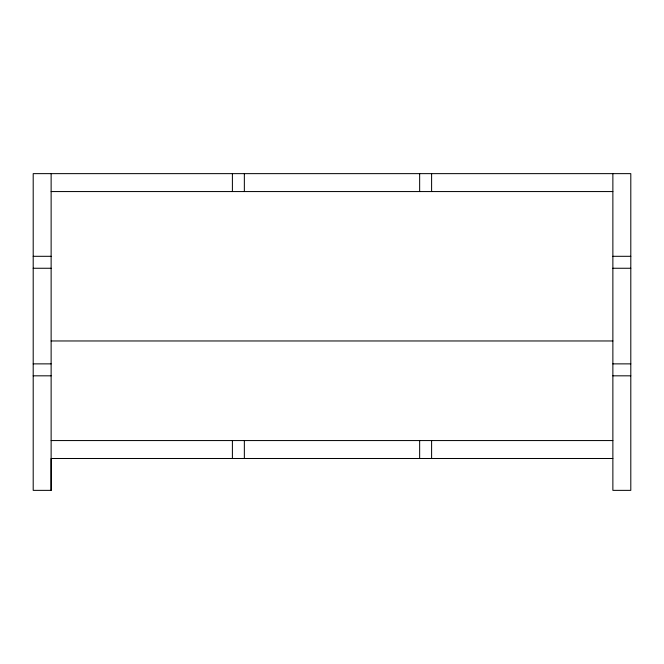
<?xml version="1.0" encoding="UTF-8"?>
<svg xmlns="http://www.w3.org/2000/svg" width="664" height="664" viewBox="0 0 664 664"><rect width="100%" height="100%" fill="white"/><g stroke="black" fill="none" stroke-linecap="round" stroke-linejoin="round"><path stroke-width="1" d="M612.872 173.636L612.872 490.364L630.8 490.364L630.8 173.636L33.2 173.636L33.2 490.364L51.128 490.364L51.128 458.492L612.872 458.492M51.128 191.564L612.872 191.564M33.2 256.304L51.128 256.304M612.872 256.304L630.8 256.304M33.2 268.256L51.128 268.256M612.872 268.256L630.8 268.256M51.128 340.964L612.872 340.964M33.2 363.872L51.128 363.872M612.872 363.872L630.8 363.872M33.2 375.824L51.128 375.824M612.872 375.824L630.8 375.824M51.128 440.564L612.872 440.564M431.6 173.636L431.6 191.564M431.6 440.564L431.6 458.492M419.648 173.636L419.648 191.564M419.648 440.564L419.648 458.492M244.352 173.636L244.352 191.564M244.352 440.564L244.352 458.492M232.4 173.636L232.4 191.564M232.4 440.564L232.4 458.492M51.128 173.636L51.128 490.364"/></g></svg>
